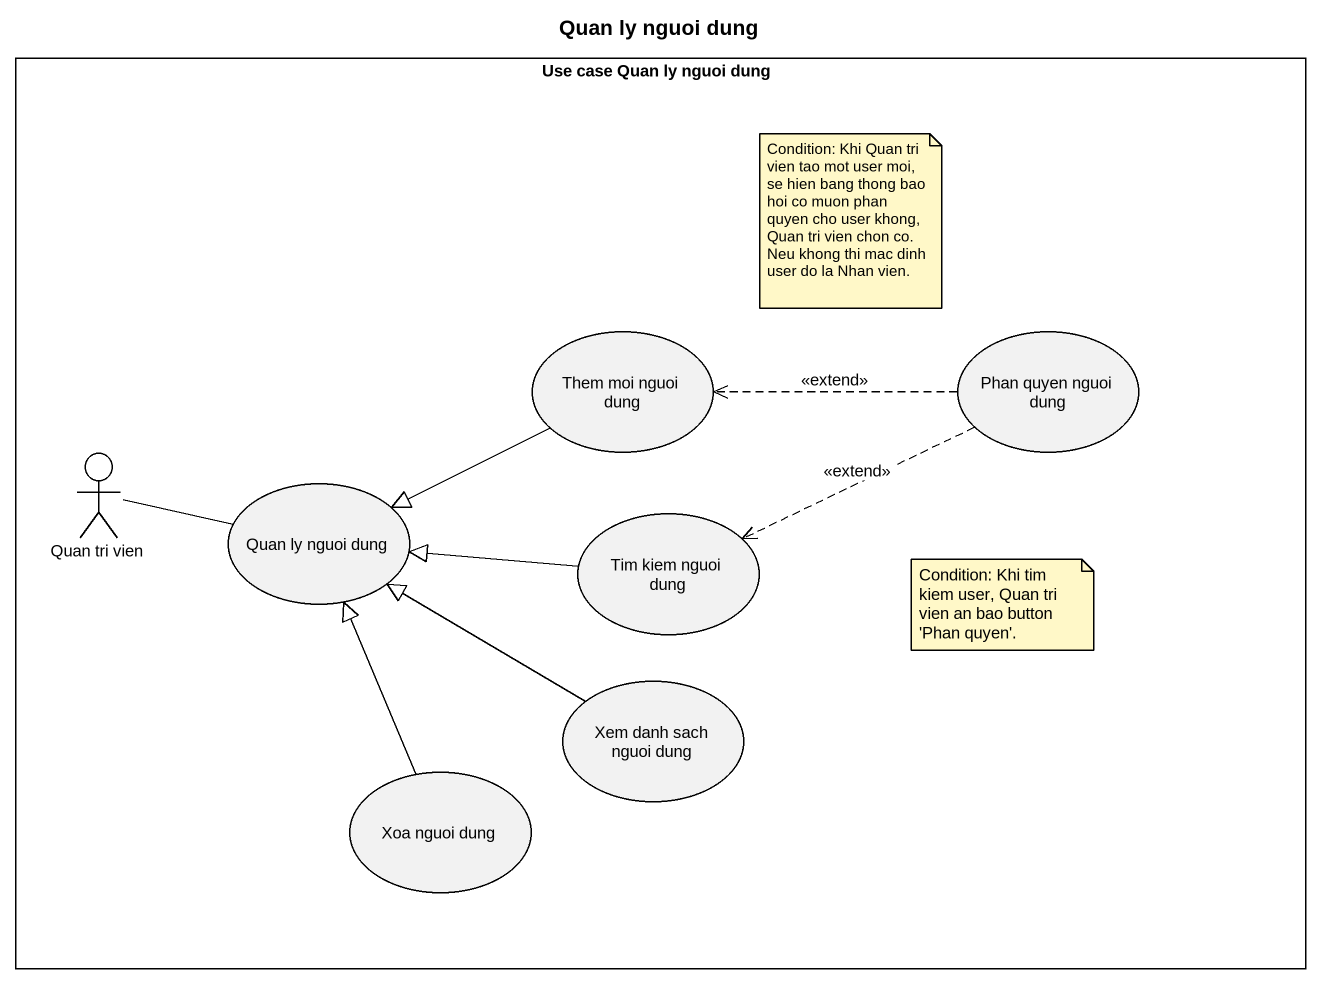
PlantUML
@startuml
title Quan ly nguoi dung
rectangle "Use case Quan ly nguoi dung" as Use_case_Quan_ly_nguoi_dung {
  usecase "Them moi nguoi dung" as Them_moi_nguoi_dung
  usecase "Phan quyen nguoi dung" as Phan_quyen_nguoi_dung
  actor "Quan tri vien" as Quan_tri_vien
  usecase "Quan ly nguoi dung" as Quan_ly_nguoi_dung
  usecase "Tim kiem nguoi dung" as Tim_kiem_nguoi_dung
  usecase "Xem danh sach nguoi dung" as Xem_danh_sach_nguoi_dung
  usecase "Xoa nguoi dung" as Xoa_nguoi_dung
}
Them_moi_nguoi_dung -left-|> Quan_ly_nguoi_dung
Phan_quyen_nguoi_dung .left.> Them_moi_nguoi_dung : <<extend>>
Phan_quyen_nguoi_dung .left.> Tim_kiem_nguoi_dung : <<extend>>
Quan_tri_vien -right- Quan_ly_nguoi_dung
Tim_kiem_nguoi_dung -left-|> Quan_ly_nguoi_dung
Xem_danh_sach_nguoi_dung -left-|> Quan_ly_nguoi_dung
Xoa_nguoi_dung -up-|> Quan_ly_nguoi_dung
note as N1
  Condition: Khi Quan tri vien tao mot user moi, se hien bang thong bao hoi co muon phan quyen cho user khong, Quan tri vien chon co. Neu khong thi mac dinh user do la Nhan vien.
end note
note as N2
  Condition: Khi tim kiem user, Quan tri vien an bao button 'Phan quyen'.
end note
@enduml
